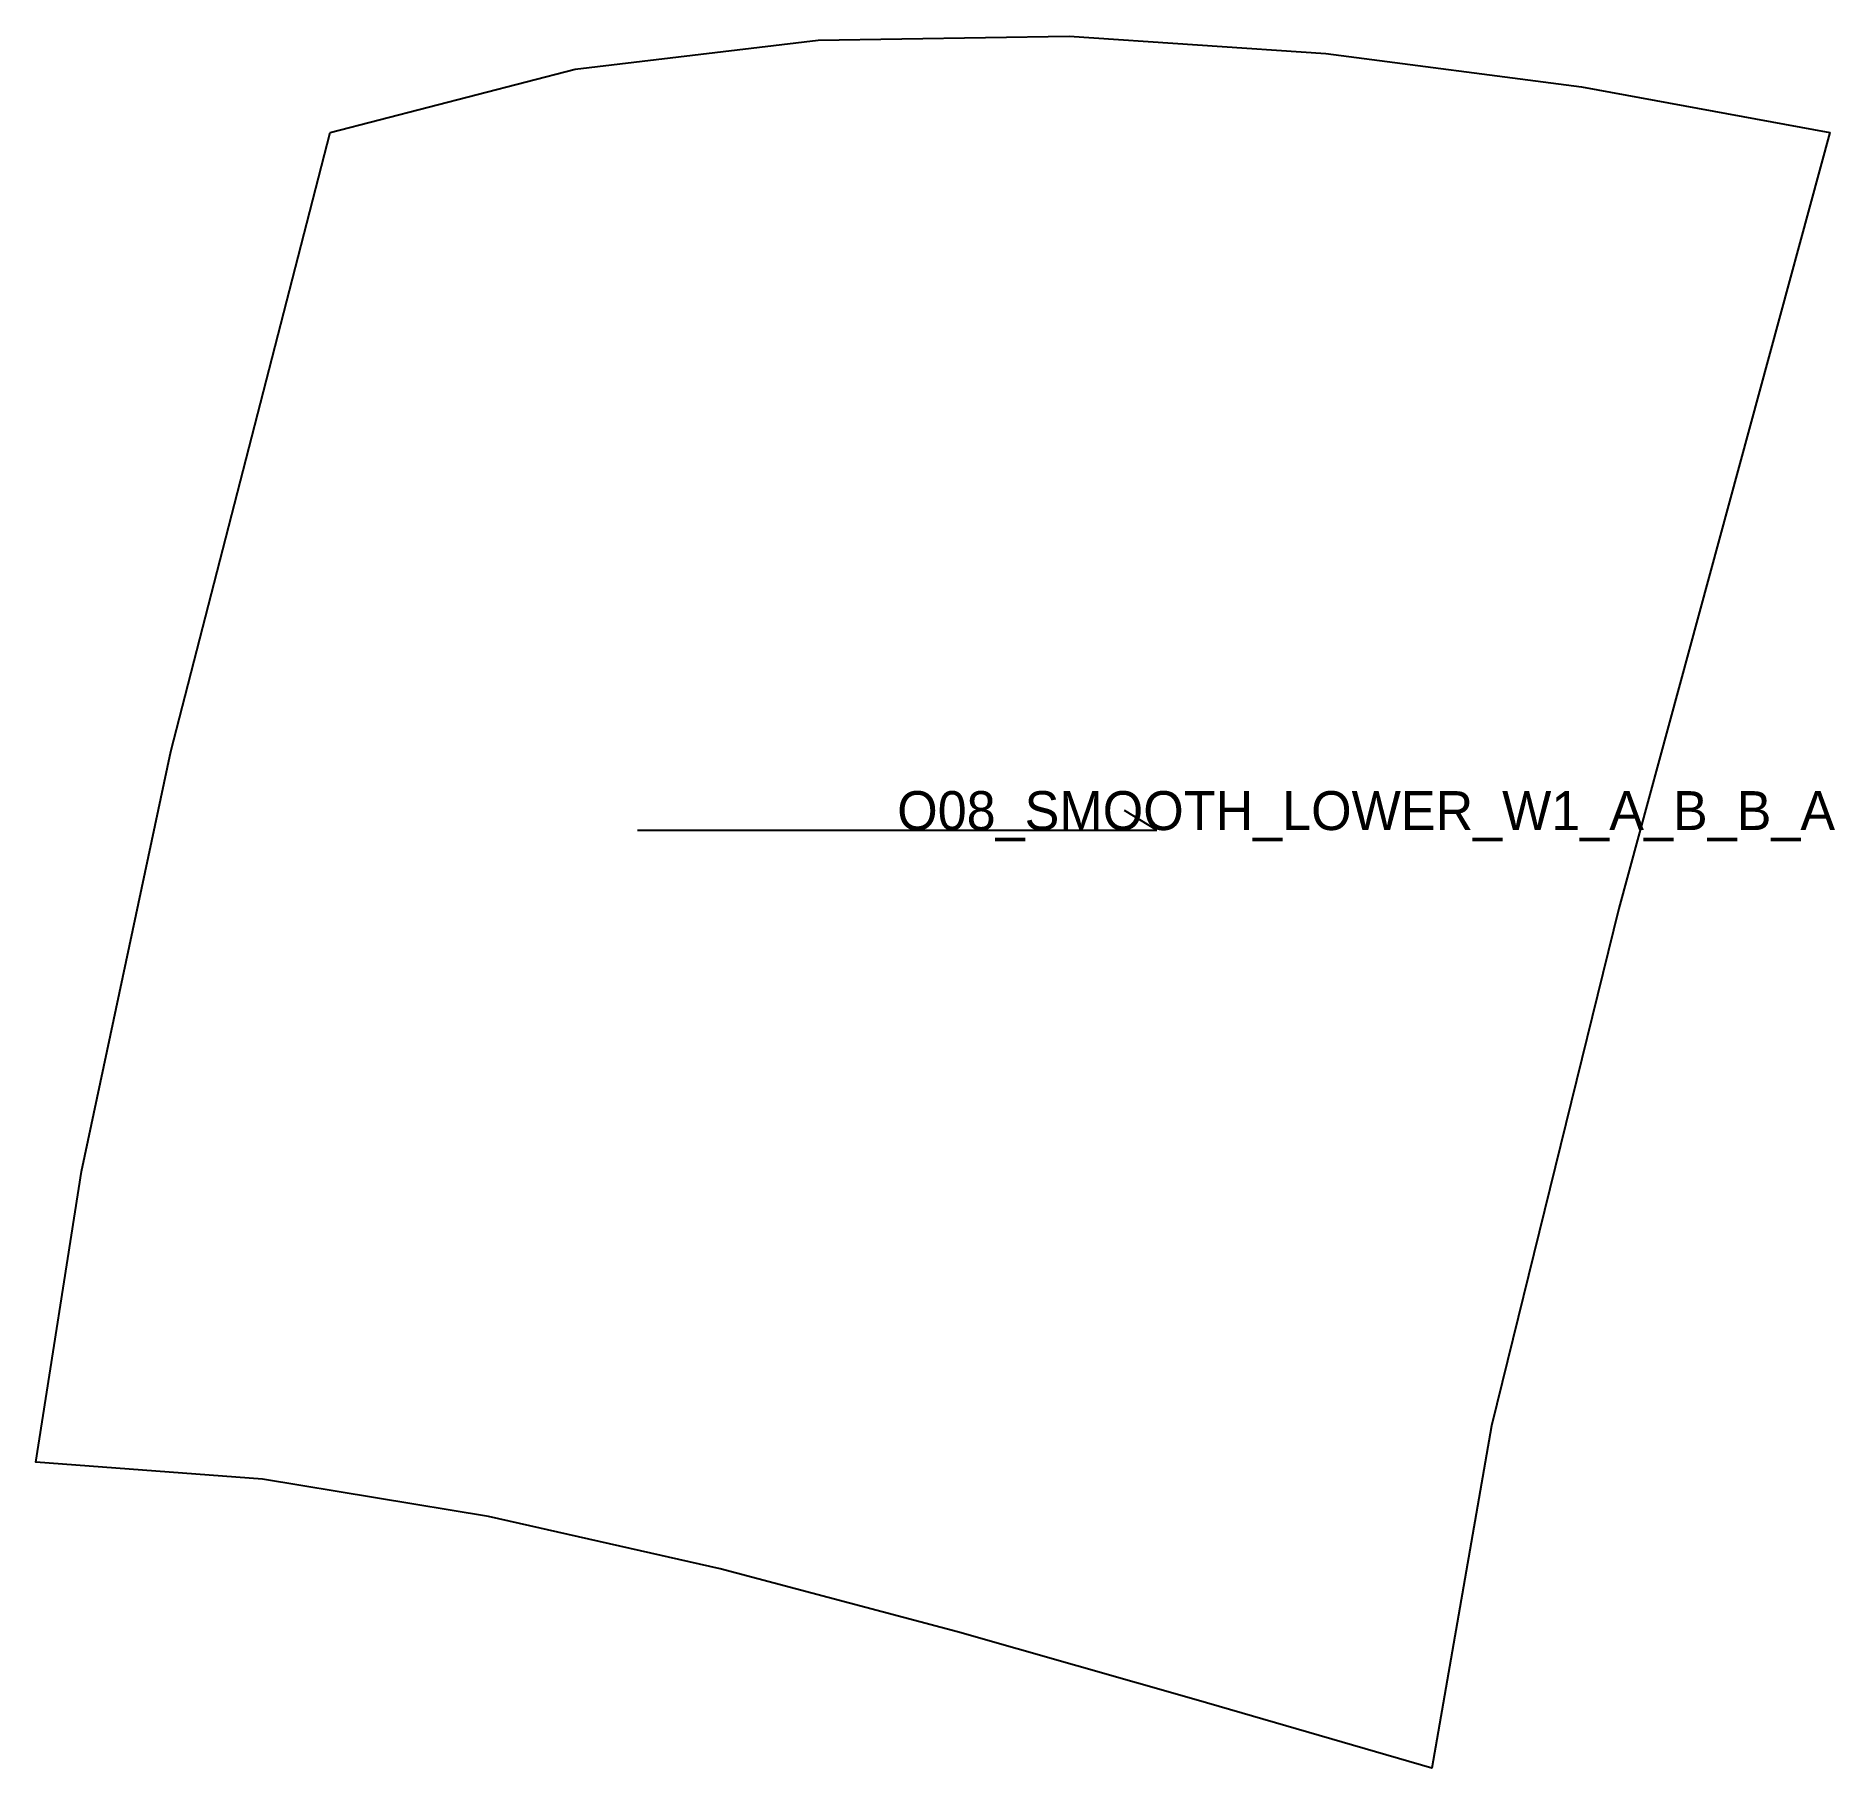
# Model space of a CAD drawing. Header units: millimetres. Extents: x -45 to 232, y -252 to 15.
import ezdxf

# ---------------------------------------------------------------- set-up
doc = ezdxf.new("R2010")
doc.units = ezdxf.units.MM
for name, color, linetype in [('CUT', 1, 'Continuous'), ('GRAIN', 3, 'Continuous'), ('LABEL', 7, 'Continuous'), ('SEW', 5, 'Continuous')]:
    doc.layers.add(name, color=color, linetype=linetype)

msp = doc.modelspace()

# ---------------------------------------------------------------- linework, layer by layer
at = {"layer": 'CUT'}
msp.add_lwpolyline([(0, 0), (37.75, 9.74), (75.16, 14.23), (113.83, 14.87), (153.35, 12.19), (192.76, 7.02), (230.98, 0), (198.52, -119.57), (178.88, -199.25), (169.69, -251.98), (133.4, -241.46), (96.61, -230.98), (60.08, -221.3), (24.38, -213.23), (-10.42, -207.49), (-45.32, -204.84), (-38.31, -160.09), (-24.55, -95.37), (0, 0)], close=True, dxfattribs=at)
at = {"layer": 'GRAIN'}
for p, q in [((127.34, -107.47), (122.34, -104.47)), ((47.34, -107.47), (127.34, -107.47))]:
    msp.add_line(p, q, dxfattribs=at)
at = {"layer": 'SEW'}
msp.add_lwpolyline([(0, 0), (37.75, 9.74), (75.16, 14.23), (113.83, 14.87), (153.35, 12.19), (192.76, 7.02), (230.98, 0), (198.52, -119.57), (178.88, -199.25), (169.69, -251.98), (133.4, -241.46), (96.61, -230.98), (60.08, -221.3), (24.38, -213.23), (-10.42, -207.49), (-45.32, -204.84), (-38.31, -160.09), (-24.55, -95.37)], close=True, dxfattribs=at)

# ---------------------------------------------------------------- texts
at = {"layer": 'LABEL'}
msp.add_text('O08_SMOOTH_LOWER_W1_A_B_B_A', height=6, dxfattribs=at).set_placement((87.34, -107.47))

doc.saveas('drawing.dxf')
